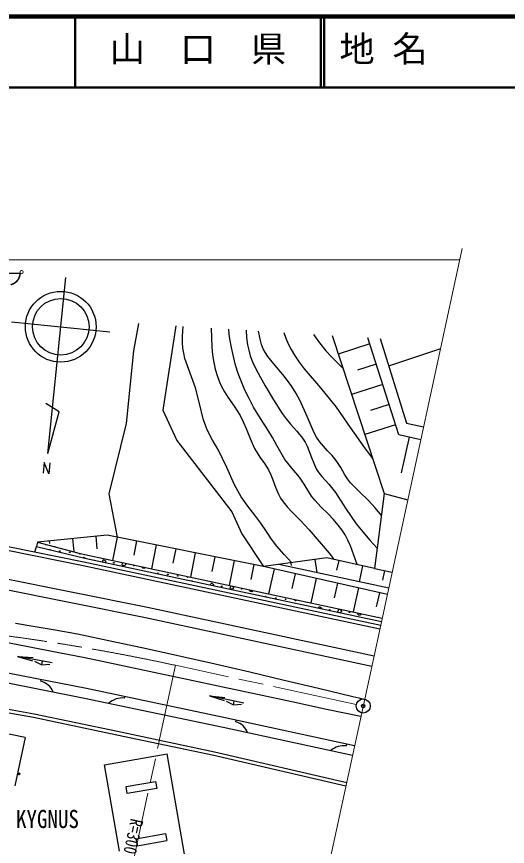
# Model space of a CAD drawing. Units: millimetres, scale not verified. Extents: x 40000 to 680000, y 20000 to 380000.
# Drawn here: x 324726 to 394148, y 262763 to 380000 of the extents above; entities that cross this region are included whole.
import ezdxf
from ezdxf.enums import TextEntityAlignment as Align

# ---------------------------------------------------------------- set-up
doc = ezdxf.new("R2010")
doc.units = ezdxf.units.MM
doc.header["$LTSCALE"] = 1000
doc.header["$PDMODE"] = 32
doc.header["$PDSIZE"] = 500
doc.linetypes.add('CHAIN', pattern=[18.5, 12, -1.5, 3.5, -1.5])
for name, color, linetype, lineweight in [('M-BGD', 7, 'Continuous', 25), ('M-BMK', 2, 'CHAIN', 13), ('M-BMK-HTXT', 7, 'Continuous', 13), ('M-BMK-LINE', 2, 'Continuous', 13), ('M-BMK-SRVR', 3, 'Continuous', 25), ('M-TTL', 2, 'Continuous', 140), ('M-TTL-LINE', 7, 'Continuous', 50), ('M-TTL-TXT', 7, 'Continuous', 13)]:
    doc.layers.add(name, color=color, linetype=linetype, lineweight=lineweight)
doc.layers.add('M-OTRS', color=6, linetype='Continuous')
doc.styles.add('ＭＳ ゴシック', font='')
doc.styles.get('ＭＳ ゴシック').set_extended_font_data('MS Gothic')

# ---------------------------------------------------------------- blocks, each defined once
blk = doc.blocks.new('BUHIN1')
at = {"color": 3, "linetype": 'Continuous', "lineweight": 25}
for radius in [995, 30]:
    blk.add_circle((0, 0), radius, dxfattribs=at)

msp = doc.modelspace()

# ---------------------------------------------------------------- linework, layer by layer
at = {"layer": 'M-BGD'}
for p, q in [((341988, 336619), (341243, 332764)), ((347257, 336293), (345409, 324407)), ((348195, 334866), (348231, 335549)), ((348231, 335549), (348293, 336229)), ((352267, 335982), (352274, 334656)), ((354815, 335149), (354725, 335830)), ((357190, 335678), (357258, 334640)), ((359080, 334909), (358963, 335568)), ((362523, 335347), (362797, 334551)), ((348194, 334011), (348195, 334866)), ((352274, 334656), (352343, 333300)), ((354909, 334478), (354815, 335149)), ((355116, 333229), (354909, 334478)), ((357258, 334640), (357385, 333616)), ((359218, 334259), (359080, 334909)), ((359388, 333657), (359218, 334259)), ((362797, 334551), (363133, 333764)), ((366719, 335087), (367578, 333916)), ((369348, 334924), (376723, 312610)), ((378792, 320901), (374421, 334610)), ((376168, 334502), (379879, 322573)), ((348253, 333173), (348194, 334011)), ((348367, 332425), (348253, 333173)), ((352343, 333300), (352455, 332216)), ((355383, 331987), (355116, 333229)), ((357385, 333616), (357552, 332853)), ((359611, 333081), (359388, 333657)), ((359912, 332509), (359611, 333081)), ((363133, 333764), (363553, 332949)), ((367578, 333916), (368488, 332777)), ((374693, 333757), (370207, 332326)), ((384678, 333066), (377485, 330657)), ((341243, 332764), (340229, 322511)), ((348540, 331691), (348367, 332425)), ((352455, 332216), (352627, 331140)), ((355708, 330767), (355383, 331987)), ((357552, 332853), (357779, 332094)), ((357779, 332094), (358112, 331220)), ((360262, 331972), (359912, 332509)), ((361286, 330703), (360262, 331972)), ((363553, 332949), (364033, 332151)), ((364033, 332151), (364694, 331189)), ((368488, 332777), (369297, 331895)), ((369297, 331895), (370159, 331046)), ((349255, 329614), (348540, 331691)), ((352627, 331140), (352833, 330210)), ((356088, 329573), (355708, 330767)), ((358112, 331220), (358506, 330352)), ((362370, 329458), (361286, 330703)), ((364694, 331189), (365413, 330248)), ((370159, 331046), (370501, 330722)), ((370501, 330722), (370843, 330399)), ((375604, 330900), (372930, 330047)), ((350031, 327550), (349255, 329614)), ((352833, 330210), (353096, 329300)), ((356529, 328390), (356088, 329573)), ((358506, 330352), (359172, 329089)), ((363042, 328598), (362370, 329458)), ((365413, 330248), (367704, 327544)), ((353096, 329300), (353387, 328500)), ((353387, 328500), (353732, 327725)), ((357021, 327239), (356529, 328390)), ((359172, 329089), (359894, 327849)), ((363654, 327718), (363042, 328598)), ((350616, 325351), (350031, 327550)), ((353732, 327725), (354145, 326963)), ((357611, 326026), (357021, 327239)), ((359894, 327849), (361079, 325870)), ((364262, 326732), (363654, 327718)), ((367704, 327544), (369921, 324836)), ((376515, 328043), (372089, 326632)), ((354145, 326963), (354617, 326221)), ((354617, 326221), (355502, 324944)), ((358254, 324842), (357611, 326026)), ((364813, 325725), (364262, 326732)), ((351139, 323151), (350616, 325351)), ((355502, 324944), (356339, 323628)), ((359228, 323225), (358254, 324842)), ((361079, 325870), (362305, 323940)), ((365843, 323479), (364813, 325725)), ((369921, 324836), (371902, 321951)), ((377426, 325186), (374788, 324345)), ((345409, 324407), (347403, 320093)), ((356339, 323628), (356793, 322726)), ((362305, 323940), (362857, 323171)), ((340229, 322511), (337790, 312565)), ((351377, 322385), (351139, 323151)), ((356793, 322726), (357198, 321788)), ((360254, 321640), (359228, 323225)), ((362857, 323171), (363463, 322432)), ((363463, 322432), (364344, 321443)), ((366814, 321215), (365843, 323479)), ((379879, 322573), (382296, 322063)), ((351673, 321640), (351377, 322385)), ((352455, 320172), (351673, 321640)), ((357198, 321788), (357765, 320383)), ((360918, 320546), (360254, 321640)), ((364344, 321443), (365177, 320417)), ((371902, 321951), (373935, 319094)), ((378337, 322330), (373970, 320937)), ((347403, 320093), (355171, 310015)), ((353292, 318730), (352455, 320172)), ((357765, 320383), (358388, 318999)), ((361532, 319419), (360918, 320546)), ((365177, 320417), (365535, 319883)), ((367163, 320570), (366814, 321215)), ((367562, 319958), (367163, 320570)), ((381893, 320200), (378792, 320901)), ((380246, 320573), (379106, 315533)), ((358388, 318999), (358731, 318370)), ((362088, 318398), (361532, 319419)), ((365535, 319883), (365845, 319309)), ((365845, 319309), (366451, 317696)), ((368120, 319287), (367562, 319958)), ((368722, 318657), (368120, 319287)), ((373935, 319094), (374508, 318326)), ((354450, 316304), (353292, 318730)), ((358731, 318370), (359127, 317771)), ((359127, 317771), (359776, 316879)), ((362687, 317422), (362088, 318398)), ((369356, 317996), (368722, 318657)), ((369935, 317307), (369356, 317996)), ((374508, 318326), (375089, 317551)), ((359776, 316879), (360372, 315959)), ((363698, 316165), (362687, 317422)), ((366451, 317696), (367108, 316116)), ((370567, 316311), (369935, 317307)), ((355545, 313868), (354450, 316304)), ((360372, 315959), (360697, 315275)), ((364754, 314949), (363698, 316165)), ((367108, 316116), (367474, 315555)), ((367474, 315555), (367893, 315025)), ((371149, 315281), (370567, 316311)), ((360697, 315275), (360973, 314553)), ((360973, 314553), (361334, 313529)), ((365424, 313922), (364754, 314949)), ((367893, 315025), (368882, 313926)), ((371524, 314681), (371149, 315281)), ((371940, 314128), (371524, 314681)), ((356002, 312985), (355545, 313868)), ((361334, 313529), (361748, 312537)), ((366045, 312860), (365424, 313922)), ((368882, 313926), (369830, 312782)), ((373208, 312856), (371940, 314128)), ((337790, 312565), (338942, 306469)), ((356510, 312132), (356002, 312985)), ((357439, 310837), (356510, 312132)), ((361748, 312537), (362059, 311978)), ((362059, 311978), (362422, 311450)), ((366448, 312244), (366045, 312860)), ((366899, 311665), (366448, 312244)), ((369830, 312782), (371261, 310555)), ((374519, 311625), (373208, 312856)), ((376723, 312610), (375364, 302022)), ((376723, 312610), (380056, 311714)), ((358421, 309570), (357439, 310837)), ((362422, 311450), (362992, 310758)), ((362992, 310758), (363613, 310098)), ((367814, 310679), (366899, 311665)), ((368780, 309728), (367814, 310679)), ((375450, 310594), (374519, 311625)), ((355171, 310015), (356574, 306935)), ((359273, 308418), (358421, 309570)), ((363613, 310098), (364892, 308821)), ((369531, 308954), (368780, 309728)), ((371261, 310555), (372743, 308358)), ((376328, 309532), (375450, 310594)), ((360069, 307240), (359273, 308418)), ((364892, 308821), (366118, 307512)), ((370228, 308149), (369531, 308954)), ((372743, 308358), (373689, 307184)), ((360783, 306190), (360069, 307240)), ((366118, 307512), (367542, 305863)), ((370734, 307480), (370228, 308149)), ((371183, 306788), (370734, 307480)), ((373689, 307184), (374685, 306044)), ((337561, 306747), (327695, 305751)), ((332628, 306249), (332816, 304380)), ((335916, 306581), (336097, 304794)), ((359666, 302303), (337561, 306747)), ((338942, 306469), (338277, 303162)), ((356574, 306935), (359666, 302303)), ((361544, 305177), (360783, 306190)), ((371592, 306028), (371183, 306788)), ((371944, 305248), (371592, 306028)), ((374685, 306044), (375203, 305471)), ((323530, 305133), (334257, 302977)), ((327301, 304335), (327538, 305119)), ((327695, 305751), (327538, 305119)), ((327538, 305119), (334366, 303506)), ((327659, 305534), (327628, 305481)), ((327670, 305591), (327659, 305534)), ((327674, 305628), (327670, 305591)), ((327678, 305662), (327674, 305628)), ((327676, 305676), (327678, 305662)), ((327695, 305751), (333735, 304134)), ((329339, 305917), (329377, 305544)), ((330078, 305085), (330037, 305120)), ((330139, 305066), (330078, 305085)), ((330198, 305049), (330139, 305066)), ((330266, 305042), (330198, 305049)), ((330316, 305049), (330266, 305042)), ((341705, 305914), (341302, 303909)), ((344469, 305358), (343790, 301983)), ((362560, 303996), (361544, 305177)), ((367542, 305863), (368921, 304176)), ((372440, 303924), (371944, 305248)), ((375203, 305471), (375732, 304893)), ((323443, 304620), (334151, 302468)), ((333735, 304134), (376437, 294998)), ((347232, 304803), (346820, 302757)), ((349995, 304247), (349302, 300803)), ((352758, 303692), (352338, 301605)), ((363625, 302852), (362560, 303996)), ((368921, 304176), (369263, 303750)), ((369263, 303750), (369611, 303315)), ((372879, 302581), (372440, 303924)), ((334155, 303556), (334162, 303572)), ((334162, 303572), (334194, 303595)), ((334194, 303595), (334232, 303612)), ((334232, 303612), (334278, 303609)), ((334257, 302977), (376221, 293999)), ((334278, 303609), (334339, 303554)), ((334339, 303554), (334386, 303518)), ((334366, 303506), (376335, 294527)), ((334386, 303518), (334424, 303494)), ((336852, 302974), (336905, 303080)), ((336905, 303080), (336944, 303173)), ((336944, 303173), (336969, 303224)), ((336969, 303224), (337001, 303247)), ((337001, 303247), (337038, 303264)), ((337038, 303264), (337085, 303261)), ((337085, 303261), (337146, 303206)), ((337146, 303206), (337192, 303169)), ((337192, 303169), (337232, 303145)), ((337232, 303145), (337273, 303127)), ((337273, 303127), (337305, 303095)), ((337309, 302911), (337291, 302880)), ((337305, 303095), (337322, 303074)), ((337320, 302969), (337309, 302911)), ((337324, 303005), (337320, 302969)), ((337322, 303074), (337328, 303039)), ((337328, 303039), (337324, 303005)), ((339658, 302626), (339712, 302732)), ((339658, 302547), (339658, 302626)), ((339687, 302498), (339658, 302547)), ((339727, 302462), (339687, 302498)), ((339712, 302732), (339751, 302824)), ((339751, 302824), (339761, 302845)), ((340076, 302495), (340036, 302455)), ((340116, 302563), (340076, 302495)), ((340083, 302776), (340112, 302747)), ((340112, 302747), (340129, 302725)), ((340126, 302620), (340116, 302563)), ((340131, 302656), (340126, 302620)), ((340129, 302725), (340135, 302691)), ((340135, 302691), (340131, 302656)), ((355521, 303136), (354815, 299624)), ((358284, 302580), (357857, 300453)), ((368604, 303542), (359666, 302303)), ((377353, 299229), (361838, 302604)), ((363529, 302838), (363581, 302466)), ((366912, 303307), (367171, 301444)), ((375364, 302022), (368604, 303542)), ((370294, 303162), (369985, 301791)), ((334151, 302468), (376111, 293491)), ((339789, 302444), (339727, 302462)), ((339848, 302426), (339789, 302444)), ((339916, 302419), (339848, 302426)), ((339995, 302431), (339916, 302419)), ((340036, 302455), (339995, 302431)), ((342465, 302198), (342465, 302266)), ((342494, 302149), (342465, 302198)), ((342534, 302113), (342494, 302149)), ((342596, 302095), (342534, 302113)), ((342655, 302078), (342596, 302095)), ((342723, 302070), (342655, 302078)), ((342802, 302082), (342723, 302070)), ((342843, 302107), (342802, 302082)), ((342883, 302147), (342843, 302107)), ((342898, 302173), (342883, 302147)), ((377165, 298359), (359666, 302303)), ((361156, 301967), (360361, 298437)), ((373674, 302402), (373165, 300140)), ((375364, 302022), (377847, 301511)), ((376755, 301736), (376474, 300371)), ((322580, 300725), (343246, 296583)), ((349460, 300277), (349495, 300292)), ((349495, 300292), (349542, 300290)), ((349542, 300290), (349586, 300250)), ((364136, 301295), (363664, 299197)), ((367117, 300623), (366336, 297159)), ((322286, 299254), (342964, 295109)), ((352140, 299703), (352168, 299761)), ((352168, 299761), (352208, 299853)), ((352208, 299853), (352233, 299904)), ((352233, 299904), (352264, 299927)), ((352264, 299927), (352302, 299944)), ((352302, 299944), (352349, 299941)), ((352349, 299941), (352410, 299886)), ((352410, 299886), (352456, 299849)), ((352456, 299849), (352495, 299825)), ((352495, 299825), (352537, 299807)), ((352537, 299807), (352569, 299775)), ((352569, 299775), (352586, 299754)), ((352583, 299649), (352576, 299610)), ((352588, 299685), (352583, 299649)), ((352586, 299754), (352592, 299719)), ((352592, 299719), (352588, 299685)), ((354921, 299227), (354922, 299306)), ((354951, 299178), (354921, 299227)), ((354922, 299306), (354975, 299412)), ((354991, 299142), (354951, 299178)), ((354975, 299412), (355015, 299504)), ((355053, 299124), (354991, 299142)), ((355015, 299504), (355040, 299556)), ((355040, 299556), (355061, 299571)), ((355111, 299106), (355053, 299124)), ((355180, 299099), (355111, 299106)), ((355259, 299111), (355180, 299099)), ((355217, 299537), (355263, 299501)), ((355299, 299135), (355259, 299111)), ((355263, 299501), (355302, 299477)), ((355339, 299175), (355299, 299135)), ((355302, 299477), (355343, 299459)), ((355379, 299243), (355339, 299175)), ((355343, 299459), (355376, 299427)), ((355376, 299427), (355393, 299405)), ((355390, 299300), (355379, 299243)), ((355395, 299337), (355390, 299300)), ((355393, 299405), (355399, 299371)), ((355399, 299371), (355395, 299337)), ((357728, 298879), (357729, 298958)), ((357729, 298958), (357748, 298996)), ((370097, 299952), (369633, 297892)), ((373078, 299280), (372311, 295880)), ((357758, 298829), (357728, 298879)), ((357798, 298794), (357758, 298829)), ((357860, 298775), (357798, 298794)), ((357918, 298758), (357860, 298775)), ((357987, 298751), (357918, 298758)), ((358065, 298763), (357987, 298751)), ((358106, 298787), (358065, 298763)), ((358146, 298827), (358106, 298787)), ((358186, 298894), (358146, 298827)), ((376058, 298608), (375603, 296588)), ((367528, 296607), (367566, 296624)), ((367566, 296624), (367613, 296621)), ((367613, 296621), (367673, 296566)), ((343246, 296583), (375285, 289675)), ((367432, 296441), (367472, 296533)), ((367472, 296533), (367496, 296584)), ((367496, 296584), (367528, 296607)), ((367673, 296566), (367720, 296530)), ((367720, 296530), (367759, 296505)), ((367759, 296505), (367800, 296487)), ((367800, 296487), (367832, 296456)), ((367832, 296456), (367850, 296434)), ((367851, 296365), (367849, 296342)), ((367850, 296434), (367856, 296400)), ((367856, 296400), (367851, 296365)), ((370185, 295907), (370186, 295986)), ((370214, 295858), (370185, 295907)), ((370186, 295986), (370239, 296092)), ((370247, 295829), (370214, 295858)), ((370239, 296092), (370279, 296185)), ((370279, 296185), (370303, 296236)), ((370303, 296236), (370335, 296259)), ((370335, 296259), (370373, 296276)), ((370373, 296276), (370419, 296273)), ((370419, 296273), (370480, 296218)), ((370522, 295791), (370465, 295783)), ((370480, 296218), (370527, 296181)), ((370563, 295816), (370522, 295791)), ((370527, 296181), (370566, 296157)), ((370603, 295856), (370563, 295816)), ((370566, 296157), (370607, 296139)), ((370643, 295923), (370603, 295856)), ((370607, 296139), (370639, 296107)), ((370639, 296107), (370657, 296086)), ((370654, 295981), (370643, 295923)), ((370658, 296017), (370654, 295981)), ((370657, 296086), (370662, 296051)), ((370662, 296051), (370658, 296017)), ((372992, 295559), (372993, 295638)), ((373021, 295510), (372992, 295559)), ((372993, 295638), (373036, 295725)), ((373062, 295474), (373021, 295510)), ((373124, 295456), (373062, 295474)), ((373182, 295438), (373124, 295456)), ((373250, 295431), (373182, 295438)), ((373329, 295443), (373250, 295431)), ((373370, 295467), (373329, 295443)), ((373410, 295507), (373370, 295467)), ((373450, 295575), (373410, 295507)), ((373461, 295632), (373450, 295575)), ((324594, 294310), (327057, 293879)), ((342964, 295109), (374967, 288209)), ((375989, 295090), (375943, 295103)), ((376025, 295086), (375989, 295090)), ((327057, 293879), (330189, 293361)), ((330189, 293361), (333321, 292782)), ((329481, 290367), (320648, 292067)), ((333321, 292782), (338202, 291760)), ((338202, 291760), (343088, 290711)), ((329772, 288705), (324852, 289594)), ((324852, 289594), (327058, 289429)), ((324852, 289594), (326976, 288976)), ((334371, 289383), (329481, 290367)), ((343088, 290711), (347960, 289641)), ((347960, 289641), (352836, 288549)), ((327271, 288923), (328300, 288432)), ((328300, 288432), (328395, 288954)), ((328300, 288432), (329436, 288532)), ((339263, 288376), (334371, 289383)), ((352836, 288549), (357697, 287429)), ((334625, 285054), (320877, 287747)), ((344143, 287352), (339263, 288376)), ((349032, 286314), (344143, 287352)), ((357697, 287429), (362558, 286272)), ((334346, 283682), (320653, 286364)), ((328170, 286107), (328210, 286311)), ((353909, 285271), (349032, 286314)), ((362558, 286272), (367406, 285103)), ((354227, 280914), (334625, 285054)), ((358795, 284221), (353909, 285271)), ((367406, 285103), (372265, 283940)), ((339987, 283718), (340028, 283913)), ((356884, 283008), (351990, 284033)), ((351990, 284033), (354191, 283807)), ((351990, 284033), (354097, 283357)), ((363671, 283173), (358795, 284221)), ((372265, 283940), (373110, 283739)), ((373110, 283739), (373956, 283538)), ((319308, 282927), (327224, 281494)), ((353937, 279544), (334346, 283682)), ((337962, 282847), (337967, 282873)), ((354390, 283295), (355405, 282776)), ((355405, 282776), (355514, 283295)), ((355405, 282776), (356544, 282845)), ((368554, 282116), (363671, 283173)), ((319236, 282432), (327128, 281003)), ((327224, 281494), (339009, 279028)), ((373427, 281096), (368554, 282116)), ((327128, 281003), (338906, 278539)), ((372531, 276955), (354227, 280914)), ((355739, 280346), (355789, 280576)), ((325922, 278126), (317128, 279982)), ((339009, 279028), (352727, 276136)), ((372235, 275587), (353937, 279544)), ((325922, 278126), (324498, 271313)), ((338906, 278539), (352619, 275648)), ((371373, 276968), (371422, 277195)), ((337171, 274288), (346022, 275849)), ((349964, 253226), (346022, 275849)), ((352619, 275648), (371311, 271321)), ((352727, 276136), (371417, 271810)), ((369164, 276251), (369179, 276323)), ((339298, 262084), (337171, 274288)), ((340214, 271220), (344388, 271951)), ((340387, 270235), (340214, 271220)), ((344561, 270967), (340387, 270235)), ((344388, 271951), (344561, 270967)), ((341613, 263844), (345787, 264576)), ((341613, 263844), (341785, 262859)), ((345787, 264576), (345960, 263591)), ((341785, 262859), (345960, 263591))]:
    msp.add_line(p, q, dxfattribs=at)
for centre, radius in [((330848, 304488), 49.7), ((332252, 304314), 49.7), ((338480, 302828), 49.7), ((346112, 301168), 49.7), ((347515, 300994), 49.7), ((348919, 300820), 49.7), ((353744, 299508), 49.7), ((356551, 299160), 49.7), ((361375, 297849), 49.7), ((362779, 297674), 49.7), ((364182, 297500), 49.7), ((369007, 296189), 49.7), ((371814, 295840), 49.7), ((325039, 273006), 150), ((325039, 273006), 131), ((325039, 273006), 112), ((325039, 273006), 93.8), ((325039, 273006), 75), ((325039, 273006), 56.2), ((325039, 273007), 37.5), ((325039, 273006), 18.8)]:
    msp.add_circle(centre, radius, dxfattribs=at)
for centre, radius, start, end in [((328830, 305451), 49.7, 169.23175, 340.78818), ((329445, 304662), 49.7, 353.50104, 159.92532), ((333655, 304140), 49.7, 147.21985, 2.80008), ((335673, 303177), 49.7, 66.67352, 89.173), ((341287, 302480), 49.7, 118.90149, 36.94489), ((344708, 301343), 49.7, 272.87311, 242.97345), ((359972, 298023), 49.7, 353.41348, 162.43304), ((365586, 297326), 49.7, 175.43286, 340.41357), ((327389, 283435), 2784, 24.66486, 73.70682), ((339700, 280868), 2865, 84.24973, 131.96484), ((355161, 278061), 2357, 18.16327, 75.81433), ((371064, 273968), 3017, 84.11539, 128.66046)]:
    msp.add_arc(centre, radius, start, end, dxfattribs=at)
at = {"layer": 'M-BMK'}
for p, q in [((347209, 288346), (341073, 260002)), ((372776, 282811), (347209, 288346))]:
    msp.add_line(p, q, dxfattribs=at)
msp.add_arc((283733, -4862), 300000, 77.78467, 83.14111, dxfattribs=at)
at = {"layer": 'M-BMK-HTXT'}
msp.add_line((387402, 345650), (252392, 345650), dxfattribs=at)
at = {"layer": 'M-BMK-LINE'}
for p, q in [((387748, 347249), (373964, 283577)), ((373964, 283577), (362232, 229381))]:
    msp.add_line(p, q, dxfattribs=at)
at = {"layer": 'M-BMK-SRVR'}
for p, q in [((329127, 318272), (331691, 343140)), ((324010, 336895), (337936, 335459)), ((330737, 324138), (328850, 325338)), ((329127, 318272), (330737, 324138)), ((328631, 317019), (328480, 315477)), ((329269, 315398), (328631, 317019)), ((329427, 316933), (329269, 315398))]:
    msp.add_line(p, q, dxfattribs=at)
for radius in [5000, 4000]:
    msp.add_circle((330973, 336177), radius, dxfattribs=at)
at = {"layer": 'M-OTRS'}
msp.add_point((373753, 282601), dxfattribs=at)
at = {"layer": 'M-TTL'}
msp.add_line((680000, 380000), (40000, 380000), dxfattribs=at)
at = {"layer": 'M-TTL-LINE'}
for p, q in [((333000, 380000), (333000, 370000)), ((367750, 380000), (367750, 370000)), ((368250, 380000), (368250, 370000)), ((40000, 370000), (680000, 370000))]:
    msp.add_line(p, q, dxfattribs=at)

# ---------------------------------------------------------------- block references
at = {"layer": 'M-BMK-SRVR', "rotation": 162.33687}
msp.add_blockref('BUHIN1', (373753, 282600), dxfattribs=at)

# ---------------------------------------------------------------- texts
at = {"layer": 'M-BGD', "style": 'ＭＳ ゴシック', "width": 0.85}
msp.add_text('KYGNUS', height=2566, dxfattribs=at).set_placement((324642, 264586), align=Align.BOTTOM_LEFT)
at = {"layer": 'M-BGD', "style": 'ＭＳ ゴシック', "width": 0.8}
msp.add_text('R=300', height=1833, rotation=257.8, dxfattribs=at).set_placement((340349, 266904), align=Align.BOTTOM_LEFT)
at = {"layer": 'M-BMK-HTXT', "style": 'ＭＳ ゴシック'}
msp.add_text('ガードパイプ', height=1833, dxfattribs=at).set_placement((310761, 341562), align=Align.BOTTOM_LEFT)
at = {"layer": 'M-TTL-TXT', "style": 'ＭＳ ゴシック'}
for s, p in [('山\u3000口\u3000県', (337875, 372500)), ('地 名', (370380, 372500))]:
    msp.add_text(s, height=3666, dxfattribs=at).set_placement(p, align=Align.BOTTOM_LEFT)

doc.saveas('drawing.dxf')
